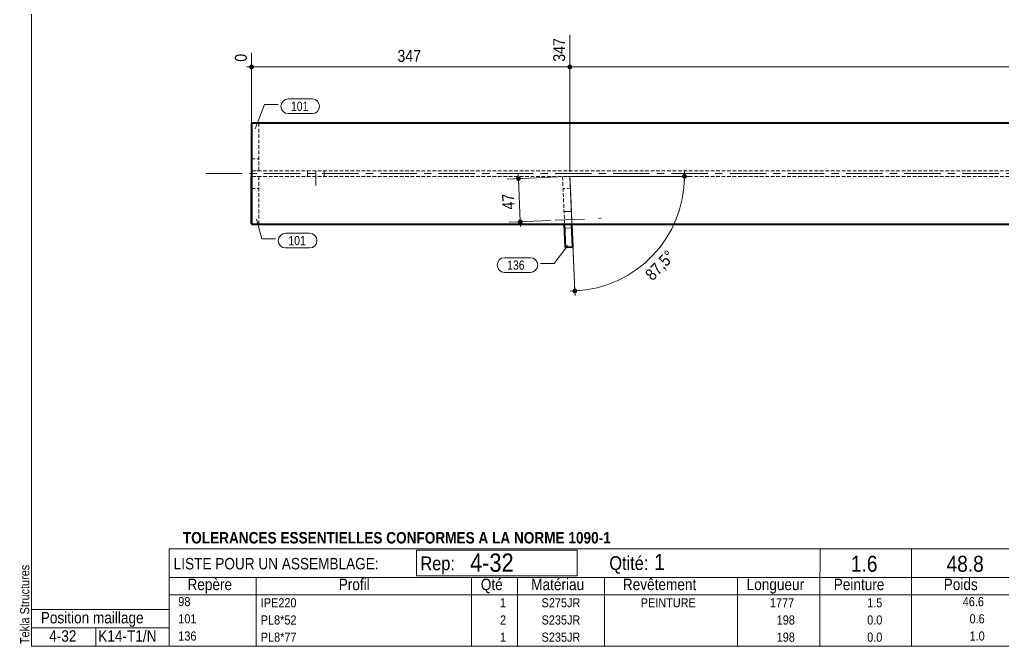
# Model space of a CAD drawing. Header units: millimetres. Extents: x 2 to 410, y 5 to 282.
# Drawn here: x 2.4 to 217, y 5 to 141.7 of the extents above; entities that cross this region are included whole.
import ezdxf

# ---------------------------------------------------------------- set-up
doc = ezdxf.new("R2010")
doc.units = ezdxf.units.MM
for name, pattern in [('AXES', [12.7, 7.9375, -1.5875, 1.5875, -1.5875]), ('CACHE2', [1.190625, 0.79375, -0.396875]), ('INTERROMPUX2', [9.525, 6.35, -3.175])]:
    doc.linetypes.add(name, pattern=pattern)
for name, color, linetype, lineweight in [('Autre type objet', 1, 'Continuous', 0), ('Axe', 1, 'Continuous', 0), ('Boulon', 7, 'Continuous', 0), ('Cache', 7, 'Continuous', 0), ('Cotation', 7, 'Continuous', 0), ('Feuille dessin', 5, 'Continuous', 0), ('Piece', 2, 'Continuous', 0), ('Repère pièce', 3, 'Continuous', 0)]:
    doc.layers.add(name, color=color, linetype=linetype, lineweight=lineweight)
doc.styles.add('ARIAL', font='ARIAL.TTF')
doc.styles.add('ARIAL_BOLD', font='ARIALBD.TTF')
doc.styles.add('ARIAL_NARROW', font='ARIAL.TTF')
doc.styles.add('COMIC_SANS_MS', font='COMIC.TTF')

# ---------------------------------------------------------------- blocks, each defined once
blk = doc.blocks.new('*A9')
at = {"layer": 'Boulon', "linetype": 'INTERROMPUX2', "lineweight": 0}
for p, q in [((65.194251, 107.501685), (65.194251, 108.681685)), ((65.194251, 107.501685), (65.194251, 108.681685)), ((66.994251, 105.501685), (66.994251, 108.681685)), ((66.994251, 105.501685), (66.994251, 108.681685)), ((68.794251, 107.501685), (68.794251, 108.681685)), ((68.794251, 107.501685), (68.794251, 108.681685))]:
    blk.add_line(p, q, dxfattribs=at)
blk = doc.blocks.new('*A10')
at = {"layer": 'Boulon', "linetype": 'INTERROMPUX2', "lineweight": 0}
for p, q in [((121.162047, 99.802619), (122.760538, 99.872084)), ((121.162047, 99.802619), (122.760538, 99.872084)), ((119.24208, 97.917486), (129.232651, 98.351638)), ((119.24208, 97.917486), (129.232651, 98.351638)), ((121.318341, 96.206014), (122.916833, 96.275478)), ((121.318341, 96.206014), (122.916833, 96.275478))]:
    blk.add_line(p, q, dxfattribs=at)
blk = doc.blocks.new('*A11')
at = {"layer": 'Axe', "color": 1, "linetype": 'AXES', "lineweight": 15}
blk.add_line((42.993903, 108.091685), (236.119883, 108.091685), dxfattribs=at)
at = {"layer": 'Cache', "color": 7, "linetype": 'CACHE2', "lineweight": 20}
for p, q in [((236.119883, 108.681685), (52.993903, 108.681685)), ((236.119883, 107.501685), (52.993903, 107.501685))]:
    blk.add_line(p, q, dxfattribs=at)
at = {"layer": 'Piece', "color": 2, "linetype": 'Continuous', "lineweight": 40}
for p, q in [((236.119883, 119.091685), (52.993903, 119.091685)), ((52.993903, 119.091685), (52.993903, 97.091685)), ((52.993903, 97.091685), (236.119883, 97.091685))]:
    blk.add_line(p, q, dxfattribs=at)
blk = doc.blocks.new('*A12')
at = {"layer": 'Cache', "color": 7, "linetype": 'CACHE2', "lineweight": 20}
for p, q in [((120.830494, 107.432221), (122.428985, 107.501685)), ((121.279853, 97.091685), (120.830494, 107.432221)), ((122.428985, 107.501685), (122.881363, 97.091685)), ((122.541865, 104.904137), (120.943373, 104.834673))]:
    blk.add_line(p, q, dxfattribs=at)
at = {"layer": 'Piece', "color": 2, "linetype": 'Continuous', "lineweight": 40}
for p, q in [((121.50065, 92.010775), (121.279853, 97.091685)), ((123.099141, 92.08024), (122.881363, 97.091685)), ((123.099141, 92.08024), (121.50065, 92.010775))]:
    blk.add_line(p, q, dxfattribs=at)
blk = doc.blocks.new('*A13')
at = {"layer": 'Cache', "color": 7, "linetype": 'CACHE2', "lineweight": 20}
for p, q in [((52.993903, 107.481685), (54.586772, 107.481685)), ((54.586772, 97.111685), (54.586772, 107.481685)), ((52.986772, 104.881685), (54.586772, 104.881685)), ((52.986772, 97.111685), (54.586772, 97.111685))]:
    blk.add_line(p, q, dxfattribs=at)
at = {"layer": 'Piece', "color": 2, "linetype": 'Continuous', "lineweight": 40}
for p, q in [((52.986772, 97.111685), (52.986772, 107.481685)), ((52.986772, 107.481685), (52.993903, 107.481685)), ((52.993903, 104.881685), (52.986772, 104.881685)), ((52.993903, 97.111685), (52.986772, 97.111685))]:
    blk.add_line(p, q, dxfattribs=at)
blk = doc.blocks.new('*A14')
at = {"layer": 'Cache', "color": 7, "linetype": 'CACHE2', "lineweight": 20}
for p, q in [((52.986772, 119.071685), (54.586772, 119.071685)), ((54.586772, 119.071685), (54.586772, 108.701685)), ((52.986772, 111.301685), (54.586772, 111.301685)), ((52.986772, 108.701685), (54.586772, 108.701685))]:
    blk.add_line(p, q, dxfattribs=at)
at = {"layer": 'Piece', "color": 2, "linetype": 'Continuous', "lineweight": 40}
for p, q in [((52.993903, 119.071685), (52.986772, 119.071685)), ((52.986772, 119.071685), (52.986772, 108.701685)), ((52.993903, 111.301685), (52.986772, 111.301685)), ((52.993903, 108.701685), (52.986772, 108.701685))]:
    blk.add_line(p, q, dxfattribs=at)
blk = doc.blocks.new('*A15')
at = {"layer": 'Feuille dessin', "linetype": 'Continuous', "lineweight": 0}
for p, q in [((5, 282), (5, 5)), ((5, 5), (405, 5))]:
    blk.add_line(p, q, dxfattribs=at)
at = {"layer": 'Feuille dessin', "style": 'ARIAL', "width": 0.85}
blk.add_text('Tekla Structures', height=2, rotation=90, dxfattribs=at).set_placement((4.5, 5.5))
blk = doc.blocks.new('*A18')
at = {"layer": 'Autre type objet', "linetype": 'Continuous', "lineweight": 0}
for p, q in [((35, 26.276986), (220, 26.276986)), ((35.000031, 26.276887), (35, 16.25)), ((89, 25.942397), (124, 25.942397)), ((89, 20.374117), (89, 25.942397)), ((124, 25.942397), (124, 20.374117)), ((177.006307, 26.276553), (177, 16.25)), ((197.000069, 26.275594), (197, 16.25)), ((219.999994, 26.276914), (220, 16.25)), ((35, 20), (220, 20)), ((54, 20), (54, 16.25)), ((124, 20.374117), (89, 20.374117)), ((101, 20), (101, 16.25)), ((111, 20), (111, 16.25)), ((130, 20), (130, 16.25)), ((159, 20), (159, 16.25)), ((35, 16.25), (220, 16.25)), ((35, 16.25), (35, 12.5)), ((54, 16.25), (54, 12.5)), ((101, 16.25), (101, 12.5)), ((111, 16.25), (111, 12.5)), ((130, 16.25), (130, 12.5)), ((159, 16.25), (159, 12.5)), ((177, 16.25), (177, 12.5)), ((197, 16.25), (197, 12.5)), ((220, 16.25), (220, 12.5)), ((35, 12.5), (35, 8.75)), ((54, 12.5), (54, 8.75)), ((101, 12.5), (101, 8.75)), ((111, 12.5), (111, 8.75)), ((130, 12.5), (130, 8.75)), ((159, 12.5), (159, 8.75)), ((177, 12.5), (177, 8.75)), ((197, 12.5), (197, 8.75)), ((220, 12.5), (220, 8.75)), ((35, 8.75), (35, 5)), ((54, 8.75), (54, 5)), ((101, 8.75), (101, 5)), ((111, 8.75), (111, 5)), ((130, 8.75), (130, 5)), ((159, 8.75), (159, 5)), ((177, 8.75), (177, 5)), ((197, 8.75), (197, 5)), ((220, 8.75), (220, 5))]:
    blk.add_line(p, q, dxfattribs=at)
at = {"layer": 'Autre type objet', "width": 0.85}
for s, height, style, p in [('TOLERANCES ESSENTIELLES CONFORMES A LA NORME 1090-1', 2.5, 'ARIAL_BOLD', (38, 27.427143)), ('LISTE POUR UN ASSEMBLAGE:', 2.5, 'ARIAL', (36, 21.778635)), ('Rep:', 3, 'ARIAL_NARROW', (89.824804, 21.591901)), ('4-32', 4, 'ARIAL', (100.65625, 21.25)), ('Qtité:', 3, 'ARIAL', (131.03794, 21.649058)), ('1', 3.5, 'ARIAL', (140.83694, 21.649058)), ('1.6', 3.5, 'ARIAL', (183.758911, 21.25)), ('48.8', 3.5, 'ARIAL', (204.628174, 21.25)), ('Repère', 2.5, 'ARIAL', (39, 17.25)), ('Profil', 2.5, 'ARIAL', (72, 17.25)), ('Qté', 2.5, 'ARIAL', (103, 17.25)), ('Matériau', 2.5, 'ARIAL', (114, 17.25)), ('Revêtement', 2.5, 'ARIAL', (134, 17.25)), ('Longueur', 2.5, 'ARIAL', (161, 17.25)), ('Peinture', 2.5, 'ARIAL', (180, 17.25)), ('Poids', 2.5, 'ARIAL', (204, 17.25)), ('98', 2, 'ARIAL', (37, 13.75)), ('IPE220', 2, 'ARIAL', (55, 13.5)), ('1', 2, 'ARIAL', (107.186523, 13.5)), ('S275JR', 2, 'ARIAL', (116.259277, 13.5)), ('PEINTURE', 2, 'ARIAL', (137.896973, 13.5)), ('1777', 2, 'ARIAL', (166.070312, 13.5)), ('1.5', 2, 'ARIAL', (187.295898, 13.5)), ('46.6', 2, 'ARIAL', (208.146484, 13.75)), ('101', 2, 'ARIAL', (37, 10)), ('PL8*52', 2, 'ARIAL', (55, 9.75)), ('2', 2, 'ARIAL', (107.186523, 9.75)), ('S235JR', 2, 'ARIAL', (116.259277, 9.75)), ('198', 2, 'ARIAL', (167.553711, 9.75)), ('0.0', 2, 'ARIAL', (187.295898, 9.75)), ('0.6', 2, 'ARIAL', (209.629883, 10)), ('136', 2, 'ARIAL', (37, 6.25)), ('PL8*77', 2, 'ARIAL', (55, 6)), ('1', 2, 'ARIAL', (107.186523, 6)), ('S235JR', 2, 'ARIAL', (116.259277, 6)), ('198', 2, 'ARIAL', (167.553711, 6)), ('0.0', 2, 'ARIAL', (187.295898, 6)), ('1.0', 2, 'ARIAL', (209.629883, 6.25))]:
    blk.add_text(s, height=height, dxfattribs=dict(at, style=style)).set_placement(p)
blk = doc.blocks.new('*A20')
at = {"layer": 'Autre type objet', "linetype": 'Continuous', "lineweight": 0}
for p, q in [((5, 13), (5, 9)), ((5, 13), (35, 13)), ((35, 9), (35, 13)), ((39.5, 13), (39.5, 13)), ((5, 9), (35, 9)), ((5, 9), (5, 5)), ((19, 9), (19, 5)), ((35, 9), (35, 5)), ((5, 5), (35, 5))]:
    blk.add_line(p, q, dxfattribs=at)
at = {"layer": 'Autre type objet', "style": 'ARIAL', "width": 0.85}
for s, p in [('Position maillage', (7, 10)), ('K14-T1/N', (19.536743, 6)), ('4-32', (8.83374, 6))]:
    blk.add_text(s, height=2.5, dxfattribs=at).set_placement(p)
blk = doc.blocks.new('*A35')
at = {"layer": 'Cotation'}
for points in [[(111.17, 106.49), (111.15, 106.5), (111.12, 106.5), (111.1, 106.5), (111.07, 106.51), (111.05, 106.52), (111.02, 106.52), (111, 106.53), (110.98, 106.54), (110.95, 106.56), (110.93, 106.57), (110.91, 106.58), (110.89, 106.6), (110.87, 106.61), (110.85, 106.63), (110.83, 106.65), (110.81, 106.66), (110.8, 106.68), (110.78, 106.7), (110.77, 106.72), (110.75, 106.75), (110.74, 106.77), (110.73, 106.79), (110.72, 106.81), (110.71, 106.84), (110.7, 106.86), (110.69, 106.89), (110.69, 106.91), (110.68, 106.94), (110.68, 106.96), (110.68, 106.99), (110.68, 107.01), (110.68, 107.04), (110.68, 107.06), (110.68, 107.09), (110.69, 107.12), (110.69, 107.14), (110.7, 107.16), (110.71, 107.19), (110.72, 107.21), (110.73, 107.24), (110.74, 107.26), (110.75, 107.28), (110.77, 107.3), (110.78, 107.32), (110.8, 107.34), (110.81, 107.36), (110.83, 107.38), (110.85, 107.4), (110.87, 107.42), (110.89, 107.43), (110.91, 107.45), (110.93, 107.46), (110.95, 107.47), (110.98, 107.48), (111, 107.49), (111.02, 107.5), (111.05, 107.51), (111.07, 107.52), (111.1, 107.52), (111.12, 107.53), (111.15, 107.53), (111.17, 107.53), (111.2, 107.53), (111.22, 107.53), (111.25, 107.53), (111.27, 107.53), (111.3, 107.52), (111.32, 107.52), (111.35, 107.51), (111.37, 107.5), (111.4, 107.49), (111.42, 107.48), (111.44, 107.47), (111.46, 107.46), (111.49, 107.45), (111.51, 107.43), (111.53, 107.42), (111.55, 107.4), (111.57, 107.38), (111.58, 107.36), (111.6, 107.34), (111.62, 107.32), (111.63, 107.3), (111.64, 107.28), (111.66, 107.26), (111.67, 107.24), (111.68, 107.21), (111.69, 107.19), (111.7, 107.16), (111.7, 107.14), (111.71, 107.12), (111.71, 107.09), (111.72, 107.06), (111.72, 107.04), (111.72, 107.01), (111.72, 106.99), (111.72, 106.96), (111.71, 106.94), (111.71, 106.91), (111.7, 106.89), (111.7, 106.86), (111.69, 106.84), (111.68, 106.81), (111.67, 106.79), (111.66, 106.77), (111.64, 106.75), (111.63, 106.72), (111.62, 106.7), (111.6, 106.68), (111.58, 106.66), (111.57, 106.65), (111.55, 106.63), (111.53, 106.61), (111.51, 106.6), (111.49, 106.58), (111.46, 106.57), (111.44, 106.56), (111.42, 106.54), (111.4, 106.53), (111.37, 106.52), (111.35, 106.52), (111.32, 106.51), (111.3, 106.5), (111.27, 106.5), (111.25, 106.5), (111.22, 106.49), (111.2, 106.49)], [(111.58, 97.07), (111.56, 97.07), (111.53, 97.07), (111.51, 97.08), (111.48, 97.08), (111.46, 97.09), (111.43, 97.1), (111.41, 97.11), (111.38, 97.12), (111.36, 97.13), (111.34, 97.14), (111.32, 97.15), (111.3, 97.17), (111.28, 97.18), (111.26, 97.2), (111.24, 97.22), (111.22, 97.24), (111.21, 97.26), (111.19, 97.28), (111.17, 97.3), (111.16, 97.32), (111.15, 97.34), (111.14, 97.36), (111.13, 97.39), (111.12, 97.41), (111.11, 97.43), (111.1, 97.46), (111.1, 97.48), (111.09, 97.51), (111.09, 97.53), (111.09, 97.56), (111.09, 97.59), (111.09, 97.61), (111.09, 97.64), (111.09, 97.66), (111.1, 97.69), (111.1, 97.71), (111.11, 97.74), (111.12, 97.76), (111.13, 97.78), (111.14, 97.81), (111.15, 97.83), (111.16, 97.85), (111.17, 97.87), (111.19, 97.9), (111.21, 97.92), (111.22, 97.93), (111.24, 97.95), (111.26, 97.97), (111.28, 97.99), (111.3, 98), (111.32, 98.02), (111.34, 98.03), (111.36, 98.04), (111.38, 98.06), (111.41, 98.07), (111.43, 98.08), (111.46, 98.08), (111.48, 98.09), (111.51, 98.1), (111.53, 98.1), (111.56, 98.1), (111.58, 98.11), (111.61, 98.11), (111.63, 98.11), (111.66, 98.1), (111.68, 98.1), (111.71, 98.1), (111.73, 98.09), (111.76, 98.08), (111.78, 98.08), (111.81, 98.07), (111.83, 98.06), (111.85, 98.04), (111.87, 98.03), (111.9, 98.02), (111.92, 98), (111.94, 97.99), (111.96, 97.97), (111.97, 97.95), (111.99, 97.93), (112.01, 97.92), (112.02, 97.9), (112.04, 97.87), (112.05, 97.85), (112.07, 97.83), (112.08, 97.81), (112.09, 97.78), (112.1, 97.76), (112.1, 97.74), (112.11, 97.71), (112.12, 97.69), (112.12, 97.66), (112.12, 97.64), (112.13, 97.61), (112.13, 97.59), (112.13, 97.56), (112.12, 97.53), (112.12, 97.51), (112.12, 97.48), (112.11, 97.46), (112.1, 97.43), (112.1, 97.41), (112.09, 97.39), (112.08, 97.36), (112.07, 97.34), (112.05, 97.32), (112.04, 97.3), (112.02, 97.28), (112.01, 97.26), (111.99, 97.24), (111.97, 97.22), (111.96, 97.2), (111.94, 97.18), (111.92, 97.17), (111.9, 97.15), (111.87, 97.14), (111.85, 97.13), (111.83, 97.12), (111.81, 97.11), (111.78, 97.1), (111.76, 97.09), (111.73, 97.08), (111.71, 97.08), (111.68, 97.07), (111.66, 97.07), (111.63, 97.07), (111.61, 97.07)]]:
    blk.add_hatch(color=256, dxfattribs=at).paths.add_polyline_path(points, flags=17)
at = {"layer": 'Cotation', "linetype": 'Continuous', "lineweight": 0}
for p, q in [((119.83, 107.39), (108.78, 106.91)), ((111.15, 108.05), (111.24, 105.97)), ((111.2, 107.01), (111.15, 108.05)), ((110.16, 106.97), (112.24, 107.06)), ((111.61, 97.59), (111.2, 107.01)), ((118.24, 97.87), (109.19, 97.48)), ((110.57, 97.54), (112.65, 97.63)), ((111.56, 98.62), (111.65, 96.55)), ((111.61, 97.59), (111.65, 96.55))]:
    blk.add_line(p, q, dxfattribs=at)
at = {"layer": 'Cotation'}
for p in [(111.2, 107.01), (111.61, 97.59)]:
    blk.add_point(p, dxfattribs=at)
at = {"layer": 'Cotation', "style": 'ARIAL', "width": 0.85}
blk.add_text('47', height=2.6, rotation=92.4868, dxfattribs=at).set_placement((110.37, 100.32))
blk = doc.blocks.new('*A36')
at = {"layer": 'Cotation'}
for points in [[(147.4, 106.98), (147.38, 106.98), (147.35, 106.99), (147.33, 106.99), (147.3, 107), (147.28, 107), (147.25, 107.01), (147.23, 107.02), (147.21, 107.03), (147.18, 107.04), (147.16, 107.06), (147.14, 107.07), (147.12, 107.08), (147.1, 107.1), (147.08, 107.12), (147.06, 107.13), (147.04, 107.15), (147.03, 107.17), (147.01, 107.19), (147, 107.21), (146.98, 107.23), (146.97, 107.26), (146.96, 107.28), (146.95, 107.3), (146.94, 107.33), (146.93, 107.35), (146.92, 107.38), (146.92, 107.4), (146.91, 107.43), (146.91, 107.45), (146.91, 107.48), (146.91, 107.5), (146.91, 107.53), (146.91, 107.55), (146.91, 107.58), (146.92, 107.6), (146.92, 107.63), (146.93, 107.65), (146.94, 107.68), (146.95, 107.7), (146.96, 107.72), (146.97, 107.75), (146.98, 107.77), (147, 107.79), (147.01, 107.81), (147.03, 107.83), (147.04, 107.85), (147.06, 107.87), (147.08, 107.89), (147.1, 107.9), (147.12, 107.92), (147.14, 107.93), (147.16, 107.95), (147.18, 107.96), (147.21, 107.97), (147.23, 107.98), (147.25, 107.99), (147.28, 108), (147.3, 108.01), (147.33, 108.01), (147.35, 108.02), (147.38, 108.02), (147.4, 108.02), (147.43, 108.02), (147.45, 108.02), (147.48, 108.02), (147.51, 108.02), (147.53, 108.01), (147.56, 108.01), (147.58, 108), (147.6, 107.99), (147.63, 107.98), (147.65, 107.97), (147.67, 107.96), (147.7, 107.95), (147.72, 107.93), (147.74, 107.92), (147.76, 107.9), (147.78, 107.89), (147.8, 107.87), (147.81, 107.85), (147.83, 107.83), (147.85, 107.81), (147.86, 107.79), (147.88, 107.77), (147.89, 107.75), (147.9, 107.72), (147.91, 107.7), (147.92, 107.68), (147.93, 107.65), (147.93, 107.63), (147.94, 107.6), (147.94, 107.58), (147.95, 107.55), (147.95, 107.53), (147.95, 107.5), (147.95, 107.48), (147.95, 107.45), (147.94, 107.43), (147.94, 107.4), (147.93, 107.38), (147.93, 107.35), (147.92, 107.33), (147.91, 107.3), (147.9, 107.28), (147.89, 107.26), (147.88, 107.23), (147.86, 107.21), (147.85, 107.19), (147.83, 107.17), (147.81, 107.15), (147.8, 107.13), (147.78, 107.12), (147.76, 107.1), (147.74, 107.08), (147.72, 107.07), (147.7, 107.06), (147.67, 107.04), (147.65, 107.03), (147.63, 107.02), (147.6, 107.01), (147.58, 107), (147.56, 107), (147.53, 106.99), (147.51, 106.99), (147.48, 106.98), (147.45, 106.98), (147.43, 106.98)], [(123.49, 82.01), (123.46, 82.01), (123.44, 82.01), (123.41, 82.02), (123.39, 82.02), (123.36, 82.03), (123.34, 82.04), (123.32, 82.04), (123.29, 82.06), (123.27, 82.07), (123.25, 82.08), (123.23, 82.09), (123.2, 82.11), (123.18, 82.12), (123.17, 82.14), (123.15, 82.16), (123.13, 82.18), (123.11, 82.2), (123.1, 82.22), (123.08, 82.24), (123.07, 82.26), (123.06, 82.28), (123.04, 82.3), (123.03, 82.33), (123.02, 82.35), (123.02, 82.37), (123.01, 82.4), (123, 82.42), (123, 82.45), (123, 82.47), (122.99, 82.5), (122.99, 82.53), (122.99, 82.55), (123, 82.58), (123, 82.6), (123, 82.63), (123.01, 82.65), (123.02, 82.68), (123.02, 82.7), (123.03, 82.72), (123.04, 82.75), (123.06, 82.77), (123.07, 82.79), (123.08, 82.81), (123.1, 82.84), (123.11, 82.86), (123.13, 82.87), (123.15, 82.89), (123.17, 82.91), (123.18, 82.93), (123.2, 82.94), (123.23, 82.96), (123.25, 82.97), (123.27, 82.98), (123.29, 83), (123.32, 83.01), (123.34, 83.01), (123.36, 83.02), (123.39, 83.03), (123.41, 83.04), (123.44, 83.04), (123.46, 83.04), (123.49, 83.04), (123.51, 83.05), (123.54, 83.04), (123.57, 83.04), (123.59, 83.04), (123.62, 83.04), (123.64, 83.03), (123.67, 83.02), (123.69, 83.01), (123.71, 83.01), (123.74, 83), (123.76, 82.98), (123.78, 82.97), (123.8, 82.96), (123.82, 82.94), (123.84, 82.93), (123.86, 82.91), (123.88, 82.89), (123.9, 82.87), (123.92, 82.86), (123.93, 82.84), (123.95, 82.81), (123.96, 82.79), (123.97, 82.77), (123.98, 82.75), (123.99, 82.72), (124, 82.7), (124.01, 82.68), (124.02, 82.65), (124.02, 82.63), (124.03, 82.6), (124.03, 82.58), (124.03, 82.55), (124.03, 82.53), (124.03, 82.5), (124.03, 82.47), (124.03, 82.45), (124.02, 82.42), (124.02, 82.4), (124.01, 82.37), (124, 82.35), (123.99, 82.33), (123.98, 82.3), (123.97, 82.28), (123.96, 82.26), (123.95, 82.24), (123.93, 82.22), (123.92, 82.2), (123.9, 82.18), (123.88, 82.16), (123.86, 82.14), (123.84, 82.12), (123.82, 82.11), (123.8, 82.09), (123.78, 82.08), (123.76, 82.07), (123.74, 82.06), (123.71, 82.04), (123.69, 82.04), (123.67, 82.03), (123.64, 82.02), (123.62, 82.02), (123.59, 82.01), (123.57, 82.01), (123.54, 82.01), (123.51, 82.01)]]:
    blk.add_hatch(color=256, dxfattribs=at).paths.add_polyline_path(points, flags=17)
at = {"layer": 'Cotation', "linetype": 'Continuous', "lineweight": 0}
for p, q in [((147.43, 107.5), (122.43, 107.5)), ((123.51, 82.53), (122.43, 107.5)), ((148.47, 107.5), (146.39, 107.5)), ((147.43, 106.46), (147.43, 108.54)), ((122.47, 106.5), (123.51, 82.53)), ((122.48, 82.48), (124.55, 82.57)), ((123.56, 81.49), (123.47, 83.56))]:
    blk.add_line(p, q, dxfattribs=at)
blk.add_arc((122.43, 107.5), 25, 272.4883, 360, dxfattribs=at)
at = {"layer": 'Cotation'}
for p in [(147.43, 107.5), (123.51, 82.53)]:
    blk.add_point(p, dxfattribs=at)
at = {"layer": 'Cotation', "style": 'ARIAL', "width": 0.85}
blk.add_text('87,5°', height=2.6, rotation=46.2434, dxfattribs=at).set_placement((140.49, 84.58))
blk = doc.blocks.new('*A37')
at = {"layer": 'Cotation'}
for points in [[(52.97, 130.84), (52.94, 130.84), (52.92, 130.85), (52.89, 130.85), (52.87, 130.86), (52.84, 130.86), (52.82, 130.87), (52.79, 130.88), (52.77, 130.89), (52.75, 130.9), (52.73, 130.92), (52.71, 130.93), (52.68, 130.94), (52.66, 130.96), (52.64, 130.98), (52.63, 130.99), (52.61, 131.01), (52.59, 131.03), (52.58, 131.05), (52.56, 131.07), (52.55, 131.09), (52.54, 131.12), (52.52, 131.14), (52.51, 131.16), (52.5, 131.19), (52.5, 131.21), (52.49, 131.24), (52.48, 131.26), (52.48, 131.29), (52.48, 131.31), (52.47, 131.34), (52.47, 131.36), (52.47, 131.39), (52.48, 131.41), (52.48, 131.44), (52.48, 131.46), (52.49, 131.49), (52.5, 131.51), (52.5, 131.54), (52.51, 131.56), (52.52, 131.58), (52.54, 131.61), (52.55, 131.63), (52.56, 131.65), (52.58, 131.67), (52.59, 131.69), (52.61, 131.71), (52.63, 131.73), (52.64, 131.75), (52.66, 131.76), (52.68, 131.78), (52.71, 131.79), (52.73, 131.81), (52.75, 131.82), (52.77, 131.83), (52.79, 131.84), (52.82, 131.85), (52.84, 131.86), (52.87, 131.87), (52.89, 131.87), (52.92, 131.88), (52.94, 131.88), (52.97, 131.88), (52.99, 131.88), (53.02, 131.88), (53.04, 131.88), (53.07, 131.88), (53.1, 131.87), (53.12, 131.87), (53.14, 131.86), (53.17, 131.85), (53.19, 131.84), (53.22, 131.83), (53.24, 131.82), (53.26, 131.81), (53.28, 131.79), (53.3, 131.78), (53.32, 131.76), (53.34, 131.75), (53.36, 131.73), (53.38, 131.71), (53.4, 131.69), (53.41, 131.67), (53.43, 131.65), (53.44, 131.63), (53.45, 131.61), (53.46, 131.58), (53.47, 131.56), (53.48, 131.54), (53.49, 131.51), (53.5, 131.49), (53.5, 131.46), (53.51, 131.44), (53.51, 131.41), (53.51, 131.39), (53.51, 131.36), (53.51, 131.34), (53.51, 131.31), (53.51, 131.29), (53.5, 131.26), (53.5, 131.24), (53.49, 131.21), (53.48, 131.19), (53.47, 131.16), (53.46, 131.14), (53.45, 131.12), (53.44, 131.09), (53.43, 131.07), (53.41, 131.05), (53.4, 131.03), (53.38, 131.01), (53.36, 130.99), (53.34, 130.98), (53.32, 130.96), (53.3, 130.94), (53.28, 130.93), (53.26, 130.92), (53.24, 130.9), (53.22, 130.89), (53.19, 130.88), (53.17, 130.87), (53.14, 130.86), (53.12, 130.86), (53.1, 130.85), (53.07, 130.85), (53.04, 130.84), (53.02, 130.84), (52.99, 130.84)], [(122.4, 130.84), (122.38, 130.84), (122.35, 130.85), (122.33, 130.85), (122.3, 130.86), (122.28, 130.86), (122.25, 130.87), (122.23, 130.88), (122.21, 130.89), (122.18, 130.9), (122.16, 130.92), (122.14, 130.93), (122.12, 130.94), (122.1, 130.96), (122.08, 130.98), (122.06, 130.99), (122.04, 131.01), (122.03, 131.03), (122.01, 131.05), (122, 131.07), (121.98, 131.09), (121.97, 131.12), (121.96, 131.14), (121.95, 131.16), (121.94, 131.19), (121.93, 131.21), (121.92, 131.24), (121.92, 131.26), (121.91, 131.29), (121.91, 131.31), (121.91, 131.34), (121.91, 131.36), (121.91, 131.39), (121.91, 131.41), (121.91, 131.44), (121.92, 131.46), (121.92, 131.49), (121.93, 131.51), (121.94, 131.54), (121.95, 131.56), (121.96, 131.58), (121.97, 131.61), (121.98, 131.63), (122, 131.65), (122.01, 131.67), (122.03, 131.69), (122.04, 131.71), (122.06, 131.73), (122.08, 131.75), (122.1, 131.76), (122.12, 131.78), (122.14, 131.79), (122.16, 131.81), (122.18, 131.82), (122.21, 131.83), (122.23, 131.84), (122.25, 131.85), (122.28, 131.86), (122.3, 131.87), (122.33, 131.87), (122.35, 131.88), (122.38, 131.88), (122.4, 131.88), (122.43, 131.88), (122.45, 131.88), (122.48, 131.88), (122.51, 131.88), (122.53, 131.87), (122.56, 131.87), (122.58, 131.86), (122.6, 131.85), (122.63, 131.84), (122.65, 131.83), (122.67, 131.82), (122.7, 131.81), (122.72, 131.79), (122.74, 131.78), (122.76, 131.76), (122.78, 131.75), (122.8, 131.73), (122.81, 131.71), (122.83, 131.69), (122.85, 131.67), (122.86, 131.65), (122.88, 131.63), (122.89, 131.61), (122.9, 131.58), (122.91, 131.56), (122.92, 131.54), (122.93, 131.51), (122.93, 131.49), (122.94, 131.46), (122.94, 131.44), (122.95, 131.41), (122.95, 131.39), (122.95, 131.36), (122.95, 131.34), (122.95, 131.31), (122.94, 131.29), (122.94, 131.26), (122.93, 131.24), (122.93, 131.21), (122.92, 131.19), (122.91, 131.16), (122.9, 131.14), (122.89, 131.12), (122.88, 131.09), (122.86, 131.07), (122.85, 131.05), (122.83, 131.03), (122.81, 131.01), (122.8, 130.99), (122.78, 130.98), (122.76, 130.96), (122.74, 130.94), (122.72, 130.93), (122.7, 130.92), (122.67, 130.9), (122.65, 130.89), (122.63, 130.88), (122.6, 130.87), (122.58, 130.86), (122.56, 130.86), (122.53, 130.85), (122.51, 130.85), (122.48, 130.84), (122.45, 130.84), (122.43, 130.84)]]:
    blk.add_hatch(color=256, dxfattribs=at).paths.add_polyline_path(points, flags=17)
at = {"layer": 'Cotation', "linetype": 'Continuous', "lineweight": 0}
for p, q in [((122.43, 108.5), (122.43, 138.29)), ((52.99, 98.09), (52.99, 134.43)), ((54.03, 131.36), (51.95, 131.36)), ((52.99, 131.36), (51.95, 131.36)), ((52.99, 132.4), (52.99, 130.32)), ((52.99, 131.36), (122.43, 131.36)), ((123.47, 131.36), (121.39, 131.36)), ((122.43, 132.4), (122.43, 130.32)), ((122.43, 131.36), (123.47, 131.36))]:
    blk.add_line(p, q, dxfattribs=at)
at = {"layer": 'Cotation'}
for p in [(52.99, 131.36), (122.43, 131.36)]:
    blk.add_point(p, dxfattribs=at)
at = {"layer": 'Cotation', "style": 'ARIAL', "width": 0.85}
for s, p in [('347', (121.39, 132.5)), ('0', (51.95, 132.5))]:
    blk.add_text(s, height=2.6, rotation=90.0002, dxfattribs=at).set_placement(p)
blk.add_text('347', height=2.6, dxfattribs=at).set_placement((84.82, 132.48))
blk = doc.blocks.new('*A38')
at = {"layer": 'Cotation'}
blk.add_hatch(color=256, dxfattribs=at).paths.add_polyline_path([(122.4, 130.84), (122.38, 130.84), (122.35, 130.85), (122.33, 130.85), (122.3, 130.86), (122.28, 130.86), (122.25, 130.87), (122.23, 130.88), (122.21, 130.89), (122.18, 130.9), (122.16, 130.92), (122.14, 130.93), (122.12, 130.94), (122.1, 130.96), (122.08, 130.98), (122.06, 130.99), (122.04, 131.01), (122.03, 131.03), (122.01, 131.05), (122, 131.07), (121.98, 131.09), (121.97, 131.12), (121.96, 131.14), (121.95, 131.16), (121.94, 131.19), (121.93, 131.21), (121.92, 131.24), (121.92, 131.26), (121.91, 131.29), (121.91, 131.31), (121.91, 131.34), (121.91, 131.36), (121.91, 131.39), (121.91, 131.41), (121.91, 131.44), (121.92, 131.46), (121.92, 131.49), (121.93, 131.51), (121.94, 131.54), (121.95, 131.56), (121.96, 131.58), (121.97, 131.61), (121.98, 131.63), (122, 131.65), (122.01, 131.67), (122.03, 131.69), (122.04, 131.71), (122.06, 131.73), (122.08, 131.75), (122.1, 131.76), (122.12, 131.78), (122.14, 131.79), (122.16, 131.81), (122.18, 131.82), (122.21, 131.83), (122.23, 131.84), (122.25, 131.85), (122.28, 131.86), (122.3, 131.87), (122.33, 131.87), (122.35, 131.88), (122.38, 131.88), (122.4, 131.88), (122.43, 131.88), (122.45, 131.88), (122.48, 131.88), (122.51, 131.88), (122.53, 131.87), (122.56, 131.87), (122.58, 131.86), (122.6, 131.85), (122.63, 131.84), (122.65, 131.83), (122.67, 131.82), (122.7, 131.81), (122.72, 131.79), (122.74, 131.78), (122.76, 131.76), (122.78, 131.75), (122.8, 131.73), (122.81, 131.71), (122.83, 131.69), (122.85, 131.67), (122.86, 131.65), (122.88, 131.63), (122.89, 131.61), (122.9, 131.58), (122.91, 131.56), (122.92, 131.54), (122.93, 131.51), (122.93, 131.49), (122.94, 131.46), (122.94, 131.44), (122.95, 131.41), (122.95, 131.39), (122.95, 131.36), (122.95, 131.34), (122.95, 131.31), (122.94, 131.29), (122.94, 131.26), (122.93, 131.24), (122.93, 131.21), (122.92, 131.19), (122.91, 131.16), (122.9, 131.14), (122.89, 131.12), (122.88, 131.09), (122.86, 131.07), (122.85, 131.05), (122.83, 131.03), (122.81, 131.01), (122.8, 130.99), (122.78, 130.98), (122.76, 130.96), (122.74, 130.94), (122.72, 130.93), (122.7, 130.92), (122.67, 130.9), (122.65, 130.89), (122.63, 130.88), (122.6, 130.87), (122.58, 130.86), (122.56, 130.86), (122.53, 130.85), (122.51, 130.85), (122.48, 130.84), (122.45, 130.84), (122.43, 130.84)], flags=17)
at = {"layer": 'Cotation', "linetype": 'Continuous', "lineweight": 0}
for p, q in [((122.43, 108.5), (122.43, 138.29)), ((123.47, 131.36), (121.39, 131.36)), ((122.43, 131.36), (121.39, 131.36)), ((122.43, 132.4), (122.43, 130.32)), ((122.43, 131.36), (356.39, 131.36))]:
    blk.add_line(p, q, dxfattribs=at)
at = {"layer": 'Cotation'}
blk.add_point((122.43, 131.36), dxfattribs=at)
blk = doc.blocks.new('*A39')
at = {"layer": 'Repère pièce', "linetype": 'Continuous', "lineweight": 0}
for p, q in [((122.008016, 92.39091), (119.013608, 88.49831)), ((108.157554, 89.74831), (113.813608, 89.74831)), ((119.013608, 88.49831), (116.013608, 88.49831)), ((113.813608, 86.54831), (108.157554, 86.54831))]:
    blk.add_line(p, q, dxfattribs=at)
for centre, start, end in [((108.157554, 88.14831), 90, 270), ((113.813608, 88.14831), 270, 90)]:
    blk.add_arc(centre, 1.6, start, end, dxfattribs=at)
at = {"layer": 'Repère pièce', "style": 'COMIC_SANS_MS', "width": 0.85}
blk.add_text('136', height=2, dxfattribs=at).set_placement((108.757554, 87.14831))
blk = doc.blocks.new('*A40')
at = {"layer": 'Repère pièce', "linetype": 'INTERROMPUX2', "lineweight": 0}
for p, q in [((54.056832, 98.138448), (55.219377, 93.841342)), ((55.219377, 93.841342), (58.219377, 93.841342))]:
    blk.add_line(p, q, dxfattribs=at)
at = {"layer": 'Repère pièce', "linetype": 'Continuous', "lineweight": 0}
for p, q in [((60.419377, 95.091342), (65.647698, 95.091342)), ((65.647698, 91.891342), (60.419377, 91.891342))]:
    blk.add_line(p, q, dxfattribs=at)
for centre, start, end in [((60.419377, 93.491342), 90, 270), ((65.647698, 93.491342), 270, 90)]:
    blk.add_arc(centre, 1.6, start, end, dxfattribs=at)
at = {"layer": 'Repère pièce', "style": 'COMIC_SANS_MS', "width": 0.85}
blk.add_text('101', height=2, dxfattribs=at).set_placement((61.019377, 92.491342))
blk = doc.blocks.new('*A41')
at = {"layer": 'Repère pièce', "linetype": 'INTERROMPUX2', "lineweight": 0}
for p, q in [((53.765284, 117.838237), (55.780748, 123.139009)), ((55.780748, 123.139009), (58.780748, 123.139009))]:
    blk.add_line(p, q, dxfattribs=at)
at = {"layer": 'Repère pièce', "linetype": 'Continuous', "lineweight": 0}
for p, q in [((60.980748, 124.389009), (66.209068, 124.389009)), ((66.209068, 121.189009), (60.980748, 121.189009))]:
    blk.add_line(p, q, dxfattribs=at)
for centre, start, end in [((60.980748, 122.789009), 90, 270), ((66.209068, 122.789009), 270, 90)]:
    blk.add_arc(centre, 1.6, start, end, dxfattribs=at)
at = {"layer": 'Repère pièce', "style": 'COMIC_SANS_MS', "width": 0.85}
blk.add_text('101', height=2, dxfattribs=at).set_placement((61.580748, 121.789009))

msp = doc.modelspace()

# ---------------------------------------------------------------- block references
at = {"lineweight": 0}
for name in ['*A15', '*A38', '*A37', '*A41', '*A11', '*A14', '*A13', '*A9', '*A35', '*A12', '*A36', '*A10', '*A40', '*A39', '*A18', '*A20']:
    msp.add_blockref(name, (0, 0), dxfattribs=at)

doc.saveas('drawing.dxf')
